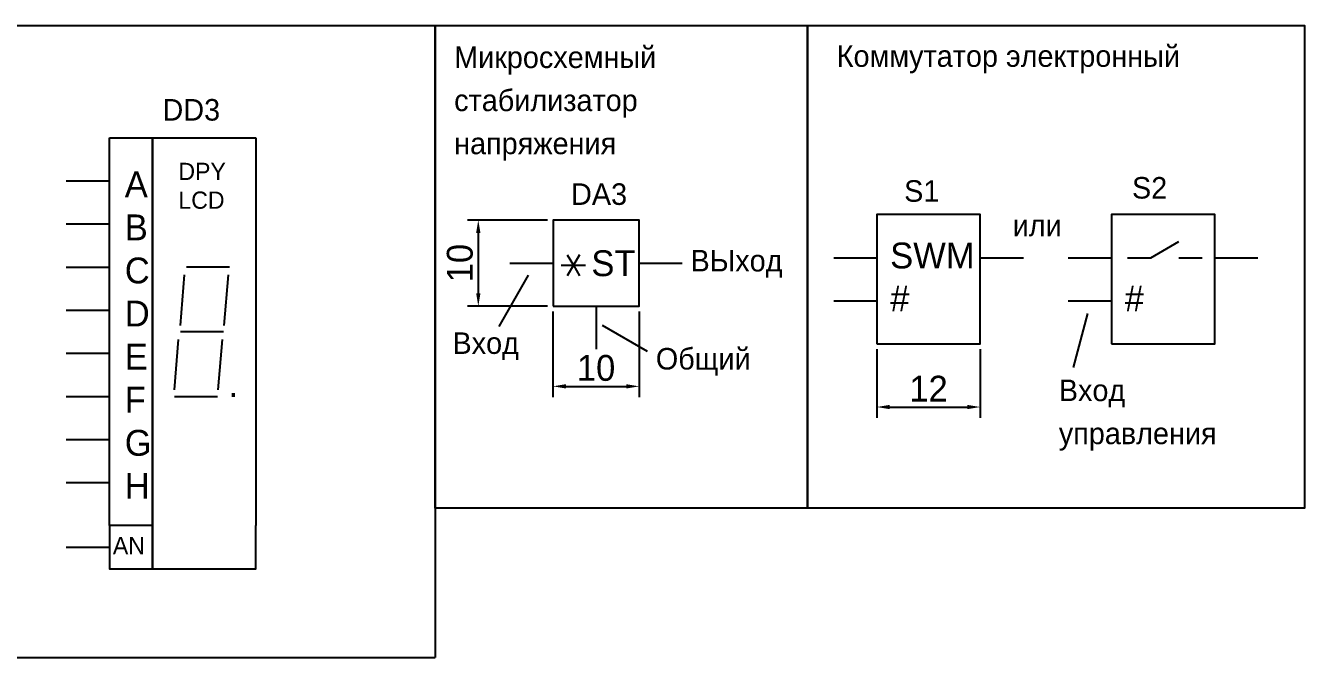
# Model space of a CAD drawing. Header units: millimetres. Extents: x 52 to 1332, y -528 to 1037.
# Drawn here: x 523.3 to 671.7, y 256.5 to 329.8 of the extents above; entities that cross this region are included whole.
import ezdxf

# ---------------------------------------------------------------- set-up
doc = ezdxf.new("R2010")
doc.units = ezdxf.units.MM
doc.styles.get("Standard").update_dxf_attribs({"font": 'standarteskd.shx', "height": 3})
doc.dimstyles.new('ISO-25', dxfattribs={"dimtxt": 2, "dimasz": 1.5, "dimexe": 1.25, "dimexo": 0.625, "dimtad": 1, "dimtxsty": 'Standard', "dimcen": 2.5, "dimadec": 0, "dimazin": 0, "dimtfac": 1, "dimtmove": 0, "dimatfit": 3, "dimfxl": 1, "dimarcsym": 0})

# ---------------------------------------------------------------- blocks, each defined once
blk = doc.blocks.new('DA3 1')
at = {"color": 7, "linetype": 'Continuous'}
for p, q in [((199.73, 269.6), (200.44, 268.39)), ((201.14, 269.6), (200.44, 268.39)), ((193.07, 268.64), (198.07, 268.64)), ((199.03, 268.39), (200.44, 268.39)), ((200.44, 268.39), (199.73, 267.18)), ((200.44, 268.39), (201.84, 268.39)), ((200.44, 268.39), (201.14, 267.18)), ((208.07, 268.64), (213.07, 268.64)), ((203.07, 263.64), (203.07, 258.64))]:
    blk.add_line(p, q, dxfattribs=at)
blk.add_lwpolyline([(198.07, 263.64), (208.07, 263.64), (208.07, 273.64), (198.07, 273.64)], close=True, dxfattribs=at)
blk.add_text('ST', height=3, dxfattribs=at).set_placement((202.52, 267.13))
blk = doc.blocks.new('*D324')
at = {"color": 0, "linetype": 'Continuous', "lineweight": -2, "transparency": 16777216}
for p, q in [((584.51, 296.59), (584.51, 286.67)), ((594.51, 296.59), (594.51, 286.67)), ((586.01, 287.92), (593.01, 287.92))]:
    blk.add_line(p, q, dxfattribs=at)
at = {"color": 0, "linetype": 'Continuous', "lineweight": -3, "transparency": 16777216}
for points in [[(586.01, 288.17), (586.01, 287.67), (584.51, 287.92)], [(593.01, 288.17), (593.01, 287.67), (594.51, 287.92)]]:
    blk.add_solid(points, dxfattribs=at)
at = {"layer": 'Defpoints', "color": 0, "linetype": 'Continuous', "lineweight": -3, "transparency": 16777216}
for p in [(584.51, 297.22), (594.51, 297.22), (594.51, 287.92)]:
    blk.add_point(p, dxfattribs=at)
at = {"color": 0, "linetype": 'Continuous', "transparency": 16777216, "insert": (589.51, 290.04), "char_height": 3, "attachment_point": 5}
blk.add_mtext('10', dxfattribs=at)
blk = doc.blocks.new('*D325')
at = {"color": 0, "linetype": 'Continuous', "lineweight": -2, "transparency": 16777216}
for p, q in [((583.88, 307.22), (574.59, 307.22)), ((575.84, 305.72), (575.84, 298.72)), ((583.88, 297.22), (574.59, 297.22))]:
    blk.add_line(p, q, dxfattribs=at)
at = {"color": 0, "linetype": 'Continuous', "lineweight": -3, "transparency": 16777216}
for points in [[(575.59, 305.72), (576.09, 305.72), (575.84, 307.22)], [(575.59, 298.72), (576.09, 298.72), (575.84, 297.22)]]:
    blk.add_solid(points, dxfattribs=at)
at = {"layer": 'Defpoints', "color": 0, "linetype": 'Continuous', "lineweight": -3, "transparency": 16777216}
for p in [(584.51, 307.22), (575.84, 297.22), (584.51, 297.22)]:
    blk.add_point(p, dxfattribs=at)
at = {"color": 0, "linetype": 'Continuous', "transparency": 16777216, "insert": (573.71, 302.22), "char_height": 3, "attachment_point": 5, "rotation": 90}
blk.add_mtext('10', dxfattribs=at)
blk = doc.blocks.new('S1 1')
at = {"color": 7, "linetype": 'Continuous'}
for p, q in [((235.06, 276.98), (240.06, 276.98)), ((252.06, 276.98), (257.06, 276.98)), ((235.06, 271.98), (240.06, 271.98))]:
    blk.add_line(p, q, dxfattribs=at)
blk.add_lwpolyline([(240.06, 266.98), (252.06, 266.98), (252.06, 281.98), (240.06, 281.98)], close=True, dxfattribs=at)
for s, p in [('SWM', (241.6, 275.74)), ('#', (241.6, 270.74))]:
    blk.add_text(s, height=3, dxfattribs=at).set_placement(p)
blk = doc.blocks.new('*D327')
at = {"color": 0, "linetype": 'Continuous', "lineweight": -2, "transparency": 16777216}
for p, q in [((622.1, 292.22), (622.1, 284.27)), ((634.1, 292.22), (634.1, 284.27)), ((623.6, 285.52), (632.6, 285.52))]:
    blk.add_line(p, q, dxfattribs=at)
at = {"color": 0, "linetype": 'Continuous', "lineweight": -3, "transparency": 16777216}
for points in [[(623.6, 285.77), (623.6, 285.27), (622.1, 285.52)], [(632.6, 285.77), (632.6, 285.27), (634.1, 285.52)]]:
    blk.add_solid(points, dxfattribs=at)
at = {"layer": 'Defpoints', "color": 0, "linetype": 'Continuous', "lineweight": -3, "transparency": 16777216}
for p in [(622.1, 292.85), (634.1, 292.85), (634.1, 285.52)]:
    blk.add_point(p, dxfattribs=at)
at = {"color": 0, "linetype": 'Continuous', "transparency": 16777216, "insert": (628.1, 287.65), "char_height": 3, "attachment_point": 5}
blk.add_mtext('12', dxfattribs=at)
blk = doc.blocks.new('SA1')
at = {"linetype": 'Continuous'}
for p, q in [((315.87, 554.68), (321.87, 558.14)), ((310.87, 554.68), (315.87, 554.68)), ((321.87, 554.68), (326.87, 554.68))]:
    blk.add_line(p, q, dxfattribs=at)
blk = doc.blocks.new('S2 1')
at = {"color": 7, "linetype": 'Continuous'}
for p, q in [((254.79, 274.86), (259.79, 274.86)), ((271.79, 274.86), (276.79, 274.86)), ((254.79, 269.86), (259.79, 269.86))]:
    blk.add_line(p, q, dxfattribs=at)
blk.add_lwpolyline([(259.79, 264.86), (271.79, 264.86), (271.79, 279.86), (259.79, 279.86)], close=True, dxfattribs=at)
at = {"linetype": 'Continuous', "xscale": 0.5419594046107201, "yscale": 0.5419594046107201, "zscale": 0.5419594046107201}
blk.add_blockref('SA1', (93.17, -25.75), dxfattribs=at)
at = {"color": 7, "linetype": 'Continuous'}
blk.add_text('#', height=3, dxfattribs=at).set_placement((261.34, 268.62))

msp = doc.modelspace()

# ---------------------------------------------------------------- linework, layer by layer
at = {"color": 7, "linetype": 'Continuous'}
for p, q in [((538.017, 316.76), (550.017, 316.76)), ((538.017, 271.76), (538.017, 316.76)), ((550.017, 316.76), (550.017, 271.76)), ((528.017, 311.76), (533.017, 311.76)), ((528.017, 306.76), (533.017, 306.76)), ((528.017, 301.76), (533.017, 301.76)), ((546.973, 301.76), (541.973, 301.76)), ((541.256, 294.998), (541.736, 300.843)), ((546.35, 294.998), (546.83, 300.843)), ((578.26, 294.876), (581.686, 300.81)), ((528.017, 296.76), (533.017, 296.76)), ((644.92, 290.124), (646.594, 296.373)), ((546.276, 294.26), (541.276, 294.26)), ((590.2, 295.015), (595.435, 291.993)), ((540.559, 287.498), (541.038, 293.343)), ((545.653, 287.498), (546.132, 293.343)), ((528.017, 291.76), (533.017, 291.76)), ((528.017, 286.76), (533.017, 286.76)), ((540.578, 286.76), (545.578, 286.76)), ((528.017, 281.76), (533.017, 281.76)), ((528.017, 276.76), (533.017, 276.76)), ((528.017, 269.26), (533.017, 269.26))]:
    msp.add_line(p, q, dxfattribs=at)
at = {"color": 7, "linetype": 'Continuous', "lineweight": -3}
for points in [[(457.455, 329.786), (570.821, 329.786)], [(570.821, 329.786), (570.821, 256.462)], [(457.455, 256.462), (570.821, 256.462)]]:
    msp.add_lwpolyline(points, dxfattribs=at)
at = {"color": 7, "linetype": 'Continuous'}
for points in [[(570.821, 329.786), (614.036, 329.786), (614.036, 273.794), (570.821, 273.794)], [(614.036, 329.786), (671.73, 329.786), (671.73, 273.794), (614.036, 273.794)], [(533.017, 316.76), (538.017, 316.76), (538.017, 271.76), (533.017, 271.76)]]:
    msp.add_lwpolyline(points, close=True, dxfattribs=at)
msp.add_lwpolyline([(533.017, 271.76), (533.017, 266.76), (538.017, 266.76), (538.017, 271.76), (538.017, 266.76), (550.017, 266.76), (550.017, 271.76)], dxfattribs=at)

# ---------------------------------------------------------------- block references
for name, p in [('S1 1', (382.046, 25.866)), ('S2 1', (389.532, 27.986)), ('DA3 1', (386.443, 33.578))]:
    msp.add_blockref(name, p, dxfattribs=at)

# ---------------------------------------------------------------- texts
for s, height, p in [('Микросхемный', 2.5, (573.039, 324.859)), ('Коммутатор электронный', 2.5, (617.447, 324.997)), ('стабилизатор', 2.5, (573.039, 319.859)), ('DD3', 2.5, (539.182, 318.761)), ('напряжения', 2.5, (573.039, 314.859)), ('A', 3, (534.804, 309.867)), ('S1', 2.5, (625.266, 309.338)), ('S2', 2.5, (651.714, 309.71)), ('DA3', 2.5, (586.608, 308.978)), ('B', 3, (534.804, 304.867)), ('или', 2.5, (637.873, 305.343)), ('C', 3, (534.804, 299.867)), ('ВЫход', 2.5, (600.475, 301.254)), ('D', 3, (534.804, 294.867)), ('Вход', 2.5, (572.845, 291.685)), ('E', 3, (534.804, 289.867)), ('Общий', 2.5, (596.448, 289.871)), ('Вход', 2.5, (643.222, 286.207)), ('F', 3, (534.804, 284.867)), ('.', 3, (546.847, 286.692)), ('G', 3, (534.804, 279.867)), ('управления', 2.5, (643.222, 281.207)), ('H', 3, (534.804, 274.867))]:
    msp.add_text(s, height=height, dxfattribs=at).set_placement(p)
at = {"color": 7, "linetype": 'Continuous', "char_height": 2, "attachment_point": 1}
for s, insert, width in [('DPY\\PLCD', (541.034, 313.863), 14.07969), ('AN', (533.424, 270.438), 6.40031)]:
    msp.add_mtext(s, dxfattribs=dict(at, insert=insert, width=width))

# ---------------------------------------------------------------- dimensions: what is measured, and where the dimension line sits
at = {"color": 7, "linetype": 'Continuous'}
dim = msp.add_linear_dim(base=(575.838, 297.219), p1=(584.508, 307.219), p2=(584.508, 297.219), angle=90, dimstyle='ISO-25', dxfattribs=at)
dim.commit()
dim.dimension.update_dxf_attribs({"geometry": '*D325', "text_midpoint": (573.713, 302.219)})
for base, p1, p2, picture, middle in [((594.508, 287.919), (584.508, 297.219), (594.508, 297.219), '*D324', (589.508, 290.044)), ((634.104, 285.52), (622.104, 292.849), (634.104, 292.849), '*D327', (628.104, 287.645))]:
    dim = msp.add_linear_dim(base=base, p1=p1, p2=p2, dimstyle='ISO-25', dxfattribs=at)
    dim.commit()
    dim.dimension.update_dxf_attribs({"geometry": picture, "text_midpoint": middle})

doc.saveas('drawing.dxf')
